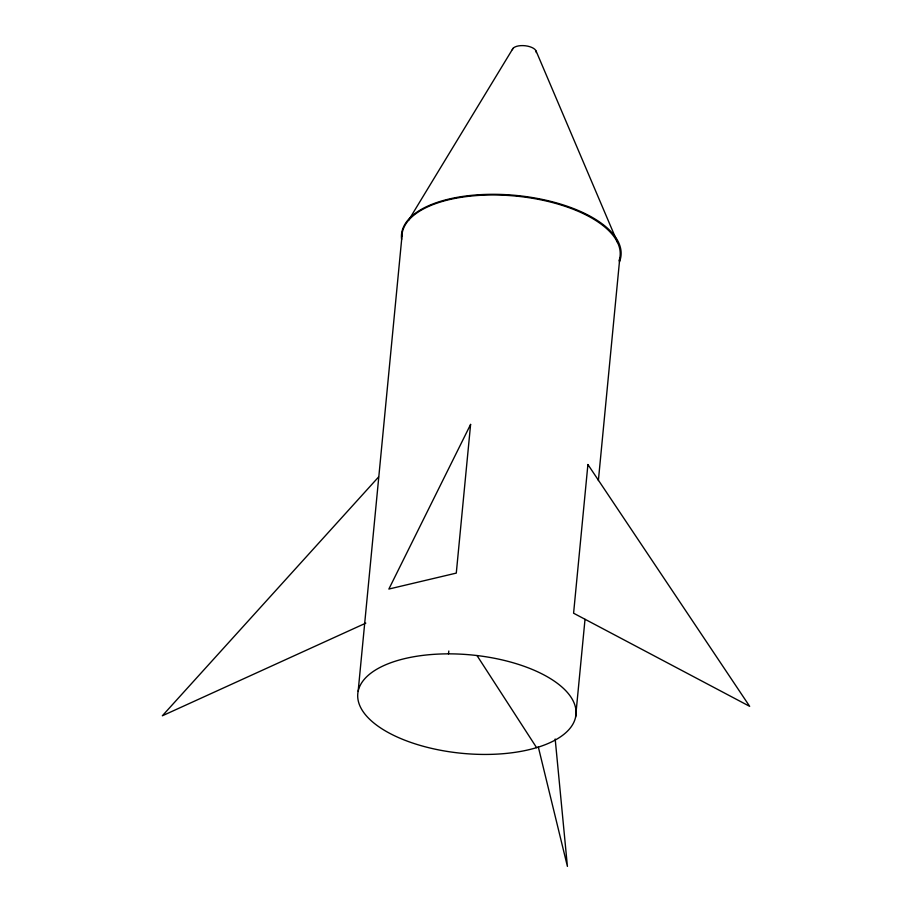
<?xml version="1.0" encoding="UTF-8"?>
<svg xmlns="http://www.w3.org/2000/svg" width="912" height="912" viewBox="0 0 912 912"><rect width="100%" height="100%" fill="white"/><g stroke="black" fill="none" stroke-linecap="round" stroke-linejoin="round"><path stroke-width="1.37" d="M358.154 691.228L402.34 232.343M575.597 717.071A109.6 49.419 5.5 0 0 421.276 655.591A109.6 49.419 5.5 0 0 403.742 739.78A109.6 49.419 5.5 0 0 575.597 717.071L585.014 619.351M598.375 480.544L619.784 258.187M448.51 653.858L448.818 651.02M408.656 220.202L513.023 48.37M378.56 477.01L162.336 715.795L365.803 623.135M476.999 655.546L536.598 747.658M536.131 51.118L617.584 242.546M538.274 746.791L567.412 866.4L555.18 739.005M401.622 239.48A110.249 49.715 5.5 0 1 517.674 195.59A110.249 49.715 5.5 0 1 619.43 261.926M401.873 236.174A109.577 49.408 5.5 0 1 519.737 196.49A109.577 49.408 5.5 0 1 619.077 260.695M512.327 49.715A12.05 5.438 5.5 0 1 525.403 45.782A12.05 5.438 5.5 0 1 536.245 52.554M470.603 424.411L456.285 573.101L388.865 589.049L470.603 424.411M587.909 464.527L573.591 613.217L749.664 706.333L587.909 464.527"/></g></svg>
